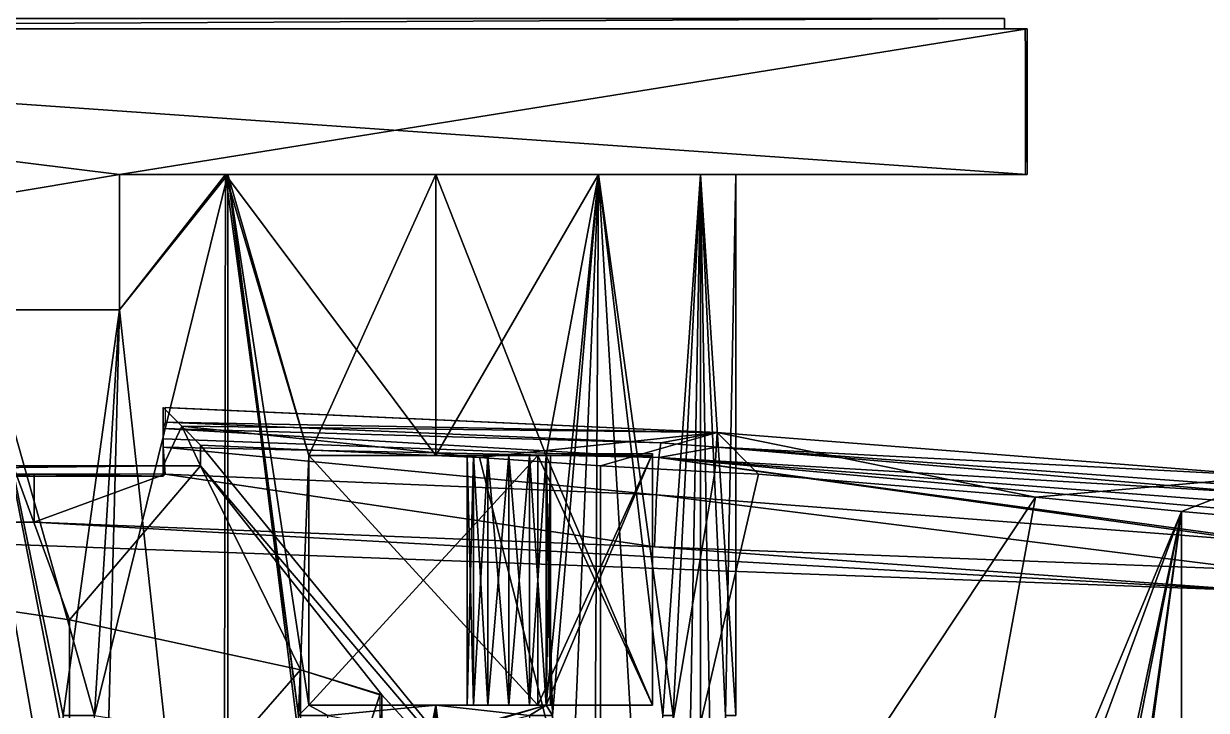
# Model space of a CAD drawing. Header units: metres. Extents: x -0.073 to 0.073, y -0.252 to 0.252.
# Drawn here: x -0.01325 to 0.02225, y 0.12891 to 0.14953 of the extents above; entities that cross this region are included whole.
import ezdxf

# ---------------------------------------------------------------- set-up
doc = ezdxf.new("R2010")
doc.units = ezdxf.units.M
for name, color, linetype in [('Object_0177', 9, 'CONTINUOUS'), ('Object_0180', 9, 'CONTINUOUS'), ('Object_0181', 9, 'CONTINUOUS'), ('Object_0186', 9, 'CONTINUOUS'), ('Object_0189', 9, 'CONTINUOUS'), ('Object_0196', 9, 'CONTINUOUS'), ('Object_0259', 9, 'CONTINUOUS'), ('Object_0261', 9, 'CONTINUOUS'), ('Object_0262', 9, 'CONTINUOUS'), ('Object_0263', 9, 'CONTINUOUS'), ('Object_0264', 9, 'CONTINUOUS'), ('Object_0302', 9, 'CONTINUOUS'), ('Object_0303', 9, 'CONTINUOUS'), ('Object_0396', 9, 'CONTINUOUS'), ('Object_0403', 9, 'CONTINUOUS'), ('Object_0405', 9, 'CONTINUOUS'), ('Object_0432', 9, 'CONTINUOUS'), ('Object_0439', 9, 'CONTINUOUS'), ('Object_0464', 9, 'CONTINUOUS'), ('Object_0513', 9, 'CONTINUOUS'), ('Object_0515', 9, 'CONTINUOUS'), ('Object_0516', 9, 'CONTINUOUS'), ('Object_0554', 9, 'CONTINUOUS'), ('Object_0571', 9, 'CONTINUOUS'), ('Object_0573', 9, 'CONTINUOUS'), ('Object_0575', 9, 'CONTINUOUS'), ('Object_0600', 9, 'CONTINUOUS'), ('Object_0685', 9, 'CONTINUOUS'), ('Object_0752', 9, 'CONTINUOUS'), ('Object_0753', 9, 'CONTINUOUS'), ('Object_0833', 9, 'CONTINUOUS'), ('Object_0834', 9, 'CONTINUOUS'), ('Object_0835', 9, 'CONTINUOUS'), ('Object_0836', 9, 'CONTINUOUS'), ('Object_0965', 9, 'CONTINUOUS'), ('Object_0980', 9, 'CONTINUOUS'), ('Object_1000', 9, 'CONTINUOUS'), ('Object_1002', 9, 'CONTINUOUS'), ('Object_1054', 9, 'CONTINUOUS')]:
    doc.layers.add(name, color=color, linetype=linetype)

msp = doc.modelspace()

# ---------------------------------------------------------------- linework, layer by layer
at = {"layer": 'Object_0177'}
for points in [[(-0.050375, 0.133875, 0.181312), (0.025312, 0.095563, 0.181312), (-0.031625, 0.134563, 0.181312)], [(0.023812, 0.1325, 0.181312), (-0.031625, 0.134563, 0.181312), (0.025312, 0.095563, 0.181312)], [(-0.031625, 0.134563, 0.181312), (0.023812, 0.1325, 0.181312), (-0.012938, 0.134563, 0.181312)], [(0.005687, 0.133813, 0.181312), (-0.012938, 0.134563, 0.181312), (0.023812, 0.1325, 0.181312)], [(-0.050375, 0.133875, 0.181312), (-0.067063, 0.105625, 0.181312), (0.025312, 0.095563, 0.181312)]]:
    msp.add_3dface(points, dxfattribs=at)
at = {"layer": 'Object_0180'}
for points in [[(-0.009063, 0.137563, 0.178313), (-0.009063, 0.138, 0.168125), (-0.009063, 0.13625, 0.168125)], [(-0.009063, 0.137375, 0.179375), (-0.009063, 0.137563, 0.178313), (-0.009063, 0.137063, 0.179812)], [(-0.009063, 0.13625, 0.168125), (-0.009063, 0.137063, 0.179812), (-0.009063, 0.137563, 0.178313)], [(-0.009063, 0.137063, 0.179812), (-0.009063, 0.13625, 0.168125), (-0.009063, 0.136813, 0.18025)], [(-0.009, 0.136, 0.180875), (-0.009063, 0.136813, 0.18025), (-0.009063, 0.13625, 0.168125)], [(-0.009063, 0.135938, 0.168125), (-0.009063, 0.135938, 0.180937), (-0.009063, 0.13625, 0.168125)], [(-0.009, 0.136, 0.180875), (-0.009063, 0.13625, 0.168125), (-0.009063, 0.135938, 0.180937)]]:
    msp.add_3dface(points, dxfattribs=at)
at = {"layer": 'Object_0181'}
for points in [[(0.007562, 0.13725, 0.168125), (-0.009, 0.138, 0.168125), (-0.009, 0.137563, 0.178313)], [(-0.009, 0.137563, 0.178313), (0.005875, 0.136938, 0.178313), (0.007562, 0.13725, 0.168125)], [(0.007562, 0.136813, 0.178313), (0.007562, 0.13725, 0.168125), (0.005875, 0.136938, 0.178313)], [(0.007562, 0.13725, 0.168125), (0.007562, 0.136813, 0.178313), (0.02425, 0.135938, 0.168125)], [(0.02375, 0.135625, 0.178313), (0.02425, 0.135938, 0.168125), (0.007562, 0.136813, 0.178313)]]:
    msp.add_3dface(points, dxfattribs=at)
at = {"layer": 'Object_0186'}
for points in [[(-0.035938, 0.135938, 0.168125), (-0.012938, 0.136, 0.180937), (-0.009063, 0.135938, 0.168125)], [(-0.012938, 0.136, 0.180937), (-0.035938, 0.135938, 0.168125), (-0.029688, 0.135938, 0.181)], [(-0.009063, 0.135938, 0.180937), (-0.009063, 0.135938, 0.168125), (-0.012938, 0.136, 0.180937)]]:
    msp.add_3dface(points, dxfattribs=at)
at = {"layer": 'Object_0189'}
for points in [[(-0.009, 0.137563, 0.178313), (-0.009063, 0.137375, 0.179375), (0.005875, 0.136938, 0.178313)], [(-0.009063, 0.137375, 0.179375), (-0.009063, 0.137063, 0.179812), (0.005812, 0.1365, 0.179812)], [(0.005812, 0.1365, 0.179812), (0.005875, 0.136938, 0.178313), (-0.009063, 0.137375, 0.179375)], [(-0.009063, 0.136813, 0.18025), (0.005812, 0.1365, 0.179812), (-0.009063, 0.137063, 0.179812)], [(0.005812, 0.1365, 0.179812), (-0.009063, 0.136813, 0.18025), (0.00575, 0.135375, 0.180875)], [(-0.009, 0.136, 0.180875), (0.00575, 0.135375, 0.180875), (-0.009063, 0.136813, 0.18025)], [(0.005875, 0.136938, 0.178313), (0.005812, 0.1365, 0.179812), (0.007562, 0.136813, 0.178313)], [(0.023687, 0.135438, 0.179312), (0.007562, 0.136813, 0.178313), (0.005812, 0.1365, 0.179812)], [(0.007562, 0.136813, 0.178313), (0.023687, 0.135438, 0.179312), (0.02375, 0.135625, 0.178313)], [(0.00575, 0.135375, 0.180875), (0.023687, 0.134, 0.180875), (0.005812, 0.1365, 0.179812)], [(0.023687, 0.134063, 0.180875), (0.023687, 0.134875, 0.180188), (0.005812, 0.1365, 0.179812)], [(0.023687, 0.135125, 0.179812), (0.005812, 0.1365, 0.179812), (0.023687, 0.134875, 0.180188)], [(0.005812, 0.1365, 0.179812), (0.023687, 0.135125, 0.179812), (0.023687, 0.135438, 0.179312)], [(0.023687, 0.134063, 0.180875), (0.005812, 0.1365, 0.179812), (0.023687, 0.134, 0.180875)], [(-0.012938, 0.134563, 0.181312), (-0.012938, 0.136, 0.180937), (-0.031625, 0.134563, 0.181312)], [(-0.029688, 0.136, 0.181), (-0.031625, 0.134563, 0.181312), (-0.012938, 0.136, 0.180937)], [(0.005687, 0.133813, 0.181312), (-0.009, 0.136, 0.180937), (-0.012938, 0.134563, 0.181312)], [(-0.012938, 0.136, 0.180937), (-0.012938, 0.134563, 0.181312), (-0.009, 0.136, 0.180937)], [(0.00575, 0.135375, 0.180875), (-0.009, 0.136, 0.180875), (0.005687, 0.133813, 0.181312)], [(-0.009, 0.136, 0.180937), (0.005687, 0.133813, 0.181312), (-0.009, 0.136, 0.180875)], [(0.005687, 0.133813, 0.181312), (0.02375, 0.133125, 0.18125), (0.00575, 0.135375, 0.180875)], [(0.023687, 0.134, 0.180875), (0.00575, 0.135375, 0.180875), (0.02375, 0.133125, 0.18125)], [(0.02375, 0.133125, 0.18125), (0.005687, 0.133813, 0.181312), (0.023812, 0.1325, 0.181312)]]:
    msp.add_3dface(points, dxfattribs=at)
at = {"layer": 'Object_0196'}
for points in [[(-0.010375, 0.140938, 0.115625), (-0.011125, 0.12875, 0.115937), (-0.007125, 0.145, 0.114)], [(-0.007125, 0.128125, 0.114), (-0.007125, 0.145, 0.114), (-0.011125, 0.12875, 0.115937)], [(-0.010375, 0.140938, 0.059375), (-0.010375, 0.145, 0.059375), (-0.007188, 0.145, 0.061)], [(-0.007188, 0.145, 0.061), (-0.00725, 0.112313, 0.061187), (-0.010375, 0.140938, 0.059375)], [(-0.007125, 0.145, 0.114), (-0.010375, 0.145, 0.115625), (-0.010375, 0.140938, 0.115625)], [(-0.00725, 0.112313, 0.061187), (-0.007188, 0.145, 0.061), (-0.005, 0.12875, 0.062375)], [(-0.004688, 0.136563, 0.062562), (-0.007188, 0.145, 0.061), (-0.000875, 0.136563, 0.065875)], [(-0.000875, 0.145, 0.065875), (-0.000875, 0.136563, 0.065875), (-0.007188, 0.145, 0.061)], [(-0.004688, 0.136563, 0.062562), (-0.005, 0.12875, 0.062375), (-0.007188, 0.145, 0.061)], [(-0.007125, 0.145, 0.114), (-0.004688, 0.136563, 0.112438), (-0.000875, 0.145, 0.109125)], [(-0.004688, 0.136563, 0.112438), (-0.007125, 0.145, 0.114), (-0.004688, 0.129063, 0.112438)], [(-0.007125, 0.145, 0.114), (-0.005, 0.12875, 0.112625), (-0.004688, 0.129063, 0.112438)], [(-0.005, 0.12875, 0.112625), (-0.007125, 0.145, 0.114), (-0.005, 0.128125, 0.112625)], [(-0.007125, 0.145, 0.114), (-0.007125, 0.128125, 0.114), (-0.005, 0.128125, 0.112625)], [(-0.000875, 0.136563, 0.109125), (-0.000875, 0.145, 0.109125), (-0.004688, 0.136563, 0.112438)], [(0.002437, 0.136563, 0.10525), (0.004, 0.145, 0.10275), (-0.000875, 0.136563, 0.109125)], [(-0.000875, 0.145, 0.109125), (-0.000875, 0.136563, 0.109125), (0.004, 0.145, 0.10275)], [(-0.000875, 0.136563, 0.065875), (-0.000875, 0.145, 0.065875), (0.002437, 0.136563, 0.06975)], [(0.004, 0.145, 0.072188), (0.002437, 0.136563, 0.06975), (-0.000875, 0.145, 0.065875)], [(0.004, 0.145, 0.10275), (0.002437, 0.136563, 0.10525), (0.002625, 0.12875, 0.104937)], [(0.002437, 0.136563, 0.06975), (0.004, 0.145, 0.072188), (0.002437, 0.129063, 0.06975)], [(0.002625, 0.12875, 0.070063), (0.002437, 0.129063, 0.06975), (0.004, 0.145, 0.072188)], [(0.004, 0.145, 0.10275), (0.002625, 0.12875, 0.104937), (0.003812, 0.112313, 0.102687)], [(0.003812, 0.112313, 0.072313), (0.002625, 0.112313, 0.070063), (0.004, 0.145, 0.072188)], [(0.002625, 0.12875, 0.070063), (0.004, 0.145, 0.072188), (0.002625, 0.112313, 0.070063)], [(0.003812, 0.112313, 0.102687), (0.005937, 0.112313, 0.098813), (0.004, 0.145, 0.10275)], [(0.004, 0.145, 0.072188), (0.005937, 0.12875, 0.076187), (0.003812, 0.112313, 0.072313)], [(0.004, 0.145, 0.10275), (0.005937, 0.12875, 0.098813), (0.007062, 0.145, 0.095375)], [(0.005937, 0.12875, 0.098813), (0.004, 0.145, 0.10275), (0.005937, 0.112313, 0.098813)], [(0.005937, 0.12875, 0.076187), (0.004, 0.145, 0.072188), (0.00625, 0.12875, 0.077125)], [(0.007062, 0.145, 0.079625), (0.00625, 0.12875, 0.077125), (0.004, 0.145, 0.072188)], [(0.00625, 0.12875, 0.097875), (0.007062, 0.145, 0.095375), (0.005937, 0.12875, 0.098813)], [(0.007062, 0.145, 0.095375), (0.00625, 0.12875, 0.097875), (0.007062, 0.100313, 0.095375)], [(0.00625, 0.12875, 0.077125), (0.007062, 0.145, 0.079625), (0.00625, 0.100313, 0.077125)], [(0.007062, 0.100313, 0.079625), (0.00625, 0.100313, 0.077125), (0.007062, 0.145, 0.079625)], [(0.007812, 0.12875, 0.091375), (0.007062, 0.145, 0.095375), (0.007812, 0.100313, 0.091375)], [(0.007062, 0.100313, 0.095375), (0.007812, 0.100313, 0.091375), (0.007062, 0.145, 0.095375)], [(0.007062, 0.145, 0.079625), (0.007812, 0.12875, 0.083562), (0.007062, 0.100313, 0.079625)], [(0.007812, 0.12875, 0.083562), (0.007062, 0.145, 0.079625), (0.008125, 0.12875, 0.0875)], [(0.008125, 0.145, 0.0875), (0.008125, 0.12875, 0.0875), (0.007062, 0.145, 0.079625)], [(0.007062, 0.145, 0.095375), (0.007812, 0.12875, 0.091375), (0.008125, 0.145, 0.0875)], [(0.008125, 0.12875, 0.0875), (0.008125, 0.145, 0.0875), (0.007812, 0.12875, 0.091375)], [(-0.014563, 0.140938, 0.057938), (-0.012063, 0.12875, 0.05875), (-0.014563, 0.100313, 0.057938)], [(-0.012063, 0.12875, 0.05875), (-0.014563, 0.140938, 0.057938), (-0.011125, 0.12875, 0.059063)], [(-0.010375, 0.140938, 0.059375), (-0.011125, 0.12875, 0.059063), (-0.014563, 0.140938, 0.057938)], [(-0.014563, 0.128125, 0.117062), (-0.012063, 0.128125, 0.11625), (-0.014563, 0.140938, 0.117062)], [(-0.012063, 0.12875, 0.11625), (-0.014563, 0.140938, 0.117062), (-0.012063, 0.128125, 0.11625)], [(-0.014563, 0.140938, 0.117062), (-0.012063, 0.12875, 0.11625), (-0.010375, 0.140938, 0.115625)], [(-0.011125, 0.12875, 0.115937), (-0.010375, 0.140938, 0.115625), (-0.012063, 0.12875, 0.11625)], [(-0.011125, 0.12875, 0.059063), (-0.010375, 0.140938, 0.059375), (-0.011125, 0.112313, 0.059063)], [(-0.011125, 0.112313, 0.059063), (-0.010375, 0.140938, 0.059375), (-0.00725, 0.112313, 0.061187)], [(-0.005, 0.12875, 0.062375), (-0.004688, 0.136563, 0.062562), (-0.004688, 0.129063, 0.062562)], [(0.002437, 0.129063, 0.10525), (0.002625, 0.12875, 0.104937), (0.002437, 0.136563, 0.10525)], [(-0.004125, 0.12875, 0.111937), (-0.004688, 0.129063, 0.112438), (-0.005, 0.12875, 0.112625)], [(-0.005, 0.12875, 0.062375), (-0.004688, 0.129063, 0.062562), (-0.004125, 0.12875, 0.063063)], [(-0.004688, 0.129063, 0.112438), (-0.004125, 0.12875, 0.111937), (-0.000875, 0.129063, 0.109125)], [(-0.000875, 0.129063, 0.065875), (-0.004125, 0.12875, 0.063063), (-0.004688, 0.129063, 0.062562)], [(-0.000875, 0.128125, 0.109125), (-0.000875, 0.129063, 0.109125), (-0.004125, 0.12875, 0.111937)], [(-0.00325, 0.112375, 0.06375), (-0.004125, 0.112375, 0.063063), (-0.000875, 0.129063, 0.065875)], [(-0.004125, 0.12875, 0.063063), (-0.000875, 0.129063, 0.065875), (-0.004125, 0.112375, 0.063063)], [(-0.00325, 0.103312, 0.06375), (-0.00325, 0.112375, 0.06375), (-0.000875, 0.129063, 0.065875)], [(-0.000875, 0.129063, 0.065875), (-0.000875, 0.100313, 0.065875), (-0.00325, 0.103312, 0.06375)], [(-0.000688, 0.128125, 0.108875), (0.002437, 0.129063, 0.10525), (-0.000875, 0.128125, 0.109125)], [(-0.000875, 0.129063, 0.109125), (-0.000875, 0.128125, 0.109125), (0.002437, 0.129063, 0.10525)], [(-0.000875, 0.129063, 0.065875), (0.002437, 0.129063, 0.06975), (0.001937, 0.12875, 0.069125)], [(-0.000875, 0.100313, 0.065875), (-0.000875, 0.129063, 0.065875), (0.00125, 0.112375, 0.06825)], [(0.001937, 0.12875, 0.069125), (0.00125, 0.112375, 0.06825), (-0.000875, 0.129063, 0.065875)], [(0.002437, 0.129063, 0.10525), (-0.000688, 0.128125, 0.108875), (0.001937, 0.12875, 0.105875)], [(0.002437, 0.129063, 0.10525), (0.001937, 0.12875, 0.105875), (0.002625, 0.12875, 0.104937)], [(0.002437, 0.129063, 0.06975), (0.002625, 0.12875, 0.070063), (0.001937, 0.12875, 0.069125)]]:
    msp.add_3dface(points, dxfattribs=at)
at = {"layer": 'Object_0259'}
for points in [[(0.002437, 0.129063, 0.06975), (0.005625, 0.129063, 0.062812), (0.002437, 0.136563, 0.06975)], [(0.005625, 0.136563, 0.062812), (0.002437, 0.136563, 0.06975), (0.005625, 0.129063, 0.062812)]]:
    msp.add_3dface(points, dxfattribs=at)
at = {"layer": 'Object_0261'}
for points in [[(-0.004688, 0.136563, 0.062562), (0.00025, 0.136563, 0.063063), (0.002187, 0.136563, 0.059375)], [(-0.000875, 0.136563, 0.065875), (0.00025, 0.136563, 0.064313), (-0.004688, 0.136563, 0.062562)], [(0.000062, 0.136563, 0.063687), (-0.004688, 0.136563, 0.062562), (0.00025, 0.136563, 0.064313)], [(-0.004688, 0.136563, 0.062562), (0.000062, 0.136563, 0.063687), (0.00025, 0.136563, 0.063063)], [(-0.000875, 0.136563, 0.065875), (0.002437, 0.136563, 0.06975), (0.001312, 0.136563, 0.064937)], [(0.001312, 0.136563, 0.064937), (0.000687, 0.136563, 0.06475), (-0.000875, 0.136563, 0.065875)], [(0.00025, 0.136563, 0.064313), (-0.000875, 0.136563, 0.065875), (0.000687, 0.136563, 0.06475)], [(0.000687, 0.136563, 0.062562), (0.002187, 0.136563, 0.059375), (0.00025, 0.136563, 0.063063)], [(0.000687, 0.136563, 0.062562), (0.001312, 0.136563, 0.062437), (0.002187, 0.136563, 0.059375)], [(0.001937, 0.136563, 0.062562), (0.002187, 0.136563, 0.059375), (0.001312, 0.136563, 0.062437)], [(0.002437, 0.136563, 0.06975), (0.001937, 0.136563, 0.06475), (0.001312, 0.136563, 0.064937)], [(0.002187, 0.136563, 0.059375), (0.001937, 0.136563, 0.062562), (0.005625, 0.136563, 0.062812)], [(0.002437, 0.136563, 0.063063), (0.005625, 0.136563, 0.062812), (0.001937, 0.136563, 0.062562)], [(0.001937, 0.136563, 0.06475), (0.002437, 0.136563, 0.06975), (0.002437, 0.136563, 0.064313)], [(0.002437, 0.136563, 0.063063), (0.002562, 0.136563, 0.063687), (0.005625, 0.136563, 0.062812)], [(0.002437, 0.136563, 0.064313), (0.005625, 0.136563, 0.062812), (0.002562, 0.136563, 0.063687)], [(0.005625, 0.136563, 0.062812), (0.002437, 0.136563, 0.064313), (0.002437, 0.136563, 0.06975)]]:
    msp.add_3dface(points, dxfattribs=at)
at = {"layer": 'Object_0262'}
for points in [[(-0.0085, 0.137438, 0.155625), (-0.009063, 0.13625, 0.168125), (-0.009063, 0.138, 0.168125)], [(-0.009063, 0.13625, 0.168125), (-0.0085, 0.137438, 0.155625), (-0.007938, 0.13625, 0.143125)], [(-0.007938, 0.136875, 0.143125), (-0.007938, 0.13625, 0.143125), (-0.0085, 0.137438, 0.155625)]]:
    msp.add_3dface(points, dxfattribs=at)
at = {"layer": 'Object_0263'}
for points in [[(-0.009063, 0.13625, 0.168125), (-0.013563, 0.13625, 0.1435), (-0.035938, 0.13625, 0.168125)], [(-0.009063, 0.13625, 0.168125), (-0.007938, 0.13625, 0.143125), (-0.013563, 0.13625, 0.1435)]]:
    msp.add_3dface(points, dxfattribs=at)
at = {"layer": 'Object_0264'}
for points in [[(-0.0085, 0.137438, 0.155625), (-0.009063, 0.138, 0.168125), (0.007562, 0.13725, 0.168125)], [(-0.007938, 0.136875, 0.143125), (-0.0085, 0.137438, 0.155625), (0.000437, 0.1365, 0.14225)], [(0.007562, 0.13725, 0.168125), (0.000437, 0.1365, 0.14225), (-0.0085, 0.137438, 0.155625)], [(0.000437, 0.1365, 0.14225), (0.007562, 0.13725, 0.168125), (0.004062, 0.13625, 0.141687)], [(0.0075, 0.136063, 0.141125), (0.004062, 0.13625, 0.141687), (0.007562, 0.13725, 0.168125)], [(0.007562, 0.13725, 0.168125), (0.008812, 0.136, 0.140938), (0.0075, 0.136063, 0.141125)], [(0.02425, 0.135938, 0.168125), (0.017125, 0.135313, 0.139187), (0.007562, 0.13725, 0.168125)], [(0.008812, 0.136, 0.140938), (0.007562, 0.13725, 0.168125), (0.017125, 0.135313, 0.139187)], [(0.017125, 0.135313, 0.139187), (0.02425, 0.135938, 0.168125), (0.0215, 0.134875, 0.138125)], [(0.023, 0.13475, 0.138125), (0.0215, 0.134875, 0.138125), (0.02425, 0.135938, 0.168125)]]:
    msp.add_3dface(points, dxfattribs=at)
at = {"layer": 'Object_0302'}
for points in [[(0.000062, 0.129063, 0.063687), (0.00025, 0.136563, 0.064313), (0.00025, 0.129063, 0.064313)], [(0.00025, 0.136563, 0.064313), (0.000062, 0.129063, 0.063687), (0.000062, 0.136563, 0.063687)], [(0.00025, 0.129063, 0.063063), (0.000062, 0.136563, 0.063687), (0.000062, 0.129063, 0.063687)], [(0.000062, 0.136563, 0.063687), (0.00025, 0.129063, 0.063063), (0.00025, 0.136563, 0.063063)], [(0.00025, 0.129063, 0.064313), (0.000687, 0.136563, 0.06475), (0.000687, 0.129063, 0.06475)], [(0.000687, 0.136563, 0.06475), (0.00025, 0.129063, 0.064313), (0.00025, 0.136563, 0.064313)], [(0.000687, 0.129063, 0.062562), (0.00025, 0.136563, 0.063063), (0.00025, 0.129063, 0.063063)], [(0.00025, 0.136563, 0.063063), (0.000687, 0.129063, 0.062562), (0.000687, 0.136563, 0.062562)], [(0.000687, 0.136563, 0.062562), (0.001312, 0.129063, 0.062437), (0.001312, 0.136563, 0.062437)], [(0.000687, 0.129063, 0.06475), (0.001312, 0.136563, 0.064937), (0.001312, 0.129063, 0.064937)], [(0.001312, 0.136563, 0.064937), (0.000687, 0.129063, 0.06475), (0.000687, 0.136563, 0.06475)], [(0.001312, 0.129063, 0.062437), (0.000687, 0.136563, 0.062562), (0.000687, 0.129063, 0.062562)], [(0.001937, 0.129063, 0.062562), (0.001312, 0.136563, 0.062437), (0.001312, 0.129063, 0.062437)], [(0.001312, 0.136563, 0.062437), (0.001937, 0.129063, 0.062562), (0.001937, 0.136563, 0.062562)], [(0.001312, 0.129063, 0.064937), (0.001937, 0.136563, 0.06475), (0.001937, 0.129063, 0.06475)], [(0.001937, 0.136563, 0.06475), (0.001312, 0.129063, 0.064937), (0.001312, 0.136563, 0.064937)], [(0.002437, 0.129063, 0.063063), (0.001937, 0.136563, 0.062562), (0.001937, 0.129063, 0.062562)], [(0.001937, 0.136563, 0.062562), (0.002437, 0.129063, 0.063063), (0.002437, 0.136563, 0.063063)], [(0.001937, 0.129063, 0.06475), (0.002437, 0.136563, 0.064313), (0.002437, 0.129063, 0.064313)], [(0.002437, 0.136563, 0.064313), (0.001937, 0.129063, 0.06475), (0.001937, 0.136563, 0.06475)], [(0.002562, 0.129063, 0.063687), (0.002437, 0.136563, 0.063063), (0.002437, 0.129063, 0.063063)], [(0.002437, 0.136563, 0.063063), (0.002562, 0.129063, 0.063687), (0.002562, 0.136563, 0.063687)], [(0.002437, 0.129063, 0.064313), (0.002562, 0.136563, 0.063687), (0.002562, 0.129063, 0.063687)], [(0.002562, 0.136563, 0.063687), (0.002437, 0.129063, 0.064313), (0.002437, 0.136563, 0.064313)]]:
    msp.add_3dface(points, dxfattribs=at)
at = {"layer": 'Object_0303'}
for points in [[(0.002187, 0.136563, 0.059375), (0.005625, 0.136625, 0.062812), (0.002187, 0.129063, 0.059375)], [(0.005625, 0.129063, 0.062812), (0.002187, 0.129063, 0.059375), (0.005625, 0.136625, 0.062812)]]:
    msp.add_3dface(points, dxfattribs=at)
at = {"layer": 'Object_0396'}
for points in [[(-0.045625, 0.149375, 0.059375), (-0.010375, 0.145, 0.059375), (-0.034563, 0.140938, 0.059375)], [(-0.010375, 0.145, 0.059375), (-0.045625, 0.149375, 0.059375), (0.016875, 0.145, 0.059437)], [(0.016875, 0.149375, 0.059437), (0.016875, 0.145, 0.059437), (-0.045625, 0.149375, 0.059375)], [(-0.010375, 0.140938, 0.059375), (-0.034563, 0.140938, 0.059375), (-0.010375, 0.145, 0.059375)]]:
    msp.add_3dface(points, dxfattribs=at)
at = {"layer": 'Object_0403'}
for points in [[(0.002437, 0.136625, 0.10525), (0.005625, 0.136625, 0.112188), (0.002437, 0.129063, 0.10525)], [(0.005625, 0.129063, 0.112188), (0.002437, 0.129063, 0.10525), (0.005625, 0.136625, 0.112188)]]:
    msp.add_3dface(points, dxfattribs=at)
at = {"layer": 'Object_0405'}
for points in [[(-0.000875, 0.129063, 0.109125), (0.00025, 0.129063, 0.110687), (-0.004688, 0.129063, 0.112438)], [(0.00025, 0.129063, 0.110687), (0.000062, 0.129063, 0.111313), (-0.004688, 0.129063, 0.112438)], [(0.00025, 0.129063, 0.111937), (-0.004688, 0.129063, 0.112438), (0.000062, 0.129063, 0.111313)], [(-0.004688, 0.129063, 0.112438), (0.00025, 0.129063, 0.111937), (0.002187, 0.129063, 0.115625)], [(0.002437, 0.129063, 0.10525), (0.001312, 0.129063, 0.110063), (-0.000875, 0.129063, 0.109125)], [(0.001312, 0.129063, 0.110063), (0.000687, 0.129063, 0.11025), (-0.000875, 0.129063, 0.109125)], [(0.00025, 0.129063, 0.110687), (-0.000875, 0.129063, 0.109125), (0.000687, 0.129063, 0.11025)], [(0.000687, 0.129063, 0.112438), (0.002187, 0.129063, 0.115625), (0.00025, 0.129063, 0.111937)], [(0.002187, 0.129063, 0.115625), (0.000687, 0.129063, 0.112438), (0.001312, 0.129063, 0.112563)], [(0.001312, 0.129063, 0.110063), (0.002437, 0.129063, 0.10525), (0.001937, 0.129063, 0.11025)], [(0.001937, 0.129063, 0.112438), (0.002187, 0.129063, 0.115625), (0.001312, 0.129063, 0.112563)], [(0.002437, 0.129063, 0.110687), (0.001937, 0.129063, 0.11025), (0.002437, 0.129063, 0.10525)], [(0.002437, 0.129063, 0.111937), (0.005625, 0.129063, 0.112188), (0.001937, 0.129063, 0.112438)], [(0.002187, 0.129063, 0.115625), (0.001937, 0.129063, 0.112438), (0.005625, 0.129063, 0.112188)], [(0.002437, 0.129063, 0.111937), (0.002562, 0.129063, 0.111313), (0.005625, 0.129063, 0.112188)], [(0.002437, 0.129063, 0.110687), (0.005625, 0.129063, 0.112188), (0.002562, 0.129063, 0.111313)], [(0.005625, 0.129063, 0.112188), (0.002437, 0.129063, 0.110687), (0.002437, 0.129063, 0.10525)]]:
    msp.add_3dface(points, dxfattribs=at)
at = {"layer": 'Object_0432'}
msp.add_3dface([(-0.0025, 0.122188, 0.142625), (-0.002563, 0.122188, 0.14), (-0.0025, 0.129375, 0.142625)], dxfattribs=at)
at = {"layer": 'Object_0439'}
msp.add_3dface([(-0.014563, 0.140938, 0.057938), (-0.034563, 0.140938, 0.059375), (-0.010375, 0.140938, 0.059375)], dxfattribs=at)
at = {"layer": 'Object_0464'}
for points in [[(0.016875, 0.149375, 0.059375), (0.016812, 0.149375, 0.115625), (0.016875, 0.145, 0.059375)], [(0.016812, 0.145, 0.115625), (0.016875, 0.145, 0.059375), (0.016812, 0.149375, 0.115625)]]:
    msp.add_3dface(points, dxfattribs=at)
at = {"layer": 'Object_0513'}
for points in [[(0.004062, 0.122188, 0.14175), (-0.007938, 0.13625, 0.143125), (-0.007938, 0.136875, 0.143125)], [(-0.007938, 0.136875, 0.143125), (0.000437, 0.1365, 0.14225), (0.004062, 0.122188, 0.14175)], [(0.004062, 0.13625, 0.141687), (0.004062, 0.122188, 0.14175), (0.000437, 0.1365, 0.14225)], [(-0.007938, 0.13625, 0.143125), (-0.011875, 0.131625, 0.143438), (-0.013563, 0.13625, 0.1435)], [(-0.013563, 0.131875, 0.1435), (-0.013563, 0.13625, 0.1435), (-0.011875, 0.131625, 0.143438)], [(-0.011875, 0.131625, 0.143438), (-0.007938, 0.13625, 0.143125), (-0.004938, 0.130125, 0.142875)], [(-0.007938, 0.13625, 0.143125), (0.004062, 0.122188, 0.14175), (-0.0025, 0.129375, 0.142625)], [(-0.0025, 0.129375, 0.142625), (-0.004938, 0.130125, 0.142875), (-0.007938, 0.13625, 0.143125)], [(0.004062, 0.122188, 0.14175), (0.004062, 0.13625, 0.141687), (0.004062, 0.115625, 0.141687)], [(0.0075, 0.136063, 0.141125), (0.004062, 0.115625, 0.141687), (0.004062, 0.13625, 0.141687)], [(0.0075, 0.136063, 0.141125), (0.008812, 0.136, 0.140938), (0.004062, 0.115625, 0.141687)], [(0.017125, 0.135313, 0.139187), (0.004062, 0.115625, 0.141687), (0.008812, 0.136, 0.140938)], [(0.004062, 0.115625, 0.141687), (0.017125, 0.135313, 0.139187), (0.0135, 0.115625, 0.14)], [(0.0215, 0.134875, 0.138125), (0.0135, 0.115625, 0.14), (0.017125, 0.135313, 0.139187)], [(0.0135, 0.078125, 0.14), (0.0215, 0.134875, 0.138125), (0.0135, 0.075625, 0.14)], [(0.0215, 0.015188, 0.138125), (0.0135, 0.075625, 0.14), (0.0215, 0.134875, 0.138125)], [(0.0135, 0.096875, 0.14), (0.0215, 0.134875, 0.138125), (0.0135, 0.094375, 0.14)], [(0.0135, 0.078125, 0.14), (0.0135, 0.094375, 0.14), (0.0215, 0.134875, 0.138125)], [(0.0135, 0.115625, 0.14), (0.0215, 0.134875, 0.138125), (0.0135, 0.113125, 0.14)], [(0.0135, 0.096875, 0.14), (0.0135, 0.113125, 0.14), (0.0215, 0.134875, 0.138125)], [(-0.011875, 0.131625, 0.143438), (-0.004938, 0.130125, 0.142875), (-0.011875, 0.122188, 0.143438)], [(-0.004938, 0.122188, 0.142875), (-0.011875, 0.122188, 0.143438), (-0.004938, 0.130125, 0.142875)], [(-0.0025, 0.122188, 0.142625), (-0.0025, 0.129375, 0.142625), (0.004062, 0.122188, 0.14175)]]:
    msp.add_3dface(points, dxfattribs=at)
at = {"layer": 'Object_0515'}
for points in [[(-0.004688, 0.129063, 0.112438), (0.002187, 0.129063, 0.115625), (-0.004688, 0.136563, 0.112438)], [(0.002187, 0.136563, 0.115625), (-0.004688, 0.136563, 0.112438), (0.002187, 0.129063, 0.115625)]]:
    msp.add_3dface(points, dxfattribs=at)
at = {"layer": 'Object_0516'}
for points in [[(-0.000875, 0.136563, 0.109125), (-0.004688, 0.136563, 0.112438), (0.000062, 0.136563, 0.111313)], [(0.002187, 0.136563, 0.115625), (0.000687, 0.136563, 0.112438), (-0.004688, 0.136563, 0.112438)], [(0.00025, 0.136563, 0.111937), (-0.004688, 0.136563, 0.112438), (0.000687, 0.136563, 0.112438)], [(-0.004688, 0.136563, 0.112438), (0.00025, 0.136563, 0.111937), (0.000062, 0.136563, 0.111313)], [(0.000062, 0.136563, 0.111313), (0.00025, 0.136563, 0.110687), (-0.000875, 0.136563, 0.109125)], [(0.000687, 0.136563, 0.11025), (-0.000875, 0.136563, 0.109125), (0.00025, 0.136563, 0.110687)], [(-0.000875, 0.136563, 0.109125), (0.000687, 0.136563, 0.11025), (0.002437, 0.136563, 0.10525)], [(0.000687, 0.136563, 0.112438), (0.002187, 0.136563, 0.115625), (0.001312, 0.136563, 0.112563)], [(0.000687, 0.136563, 0.11025), (0.001312, 0.136563, 0.110063), (0.002437, 0.136563, 0.10525)], [(0.001937, 0.136563, 0.112438), (0.001312, 0.136563, 0.112563), (0.002187, 0.136563, 0.115625)], [(0.001937, 0.136563, 0.11025), (0.002437, 0.136563, 0.10525), (0.001312, 0.136563, 0.110063)], [(0.001937, 0.136563, 0.112438), (0.002187, 0.136563, 0.115625), (0.002437, 0.136563, 0.111937)], [(0.002437, 0.136563, 0.10525), (0.001937, 0.136563, 0.11025), (0.005625, 0.136563, 0.112188)], [(0.002437, 0.136563, 0.110687), (0.005625, 0.136563, 0.112188), (0.001937, 0.136563, 0.11025)], [(0.005625, 0.136563, 0.112188), (0.002437, 0.136563, 0.111937), (0.002187, 0.136563, 0.115625)], [(0.002437, 0.136563, 0.111937), (0.005625, 0.136563, 0.112188), (0.002562, 0.136563, 0.111313)], [(0.005625, 0.136563, 0.112188), (0.002437, 0.136563, 0.110687), (0.002562, 0.136563, 0.111313)]]:
    msp.add_3dface(points, dxfattribs=at)
at = {"layer": 'Object_0554'}
for points in [[(0.002187, 0.129063, 0.059375), (0.000687, 0.129063, 0.062562), (-0.004688, 0.129063, 0.062562)], [(0.000687, 0.129063, 0.062562), (0.00025, 0.129063, 0.063063), (-0.004688, 0.129063, 0.062562)], [(0.000062, 0.129063, 0.063687), (-0.004688, 0.129063, 0.062562), (0.00025, 0.129063, 0.063063)], [(-0.004688, 0.129063, 0.062562), (0.000062, 0.129063, 0.063687), (-0.000875, 0.129063, 0.065875)], [(0.002437, 0.129063, 0.06975), (-0.000875, 0.129063, 0.065875), (0.000687, 0.129063, 0.06475)], [(0.00025, 0.129063, 0.064313), (-0.000875, 0.129063, 0.065875), (0.000062, 0.129063, 0.063687)], [(-0.000875, 0.129063, 0.065875), (0.00025, 0.129063, 0.064313), (0.000687, 0.129063, 0.06475)], [(0.000687, 0.129063, 0.062562), (0.002187, 0.129063, 0.059375), (0.001312, 0.129063, 0.062437)], [(0.000687, 0.129063, 0.06475), (0.001312, 0.129063, 0.064937), (0.002437, 0.129063, 0.06975)], [(0.001937, 0.129063, 0.062562), (0.001312, 0.129063, 0.062437), (0.002187, 0.129063, 0.059375)], [(0.001937, 0.129063, 0.06475), (0.002437, 0.129063, 0.06975), (0.001312, 0.129063, 0.064937)], [(0.001937, 0.129063, 0.062562), (0.002187, 0.129063, 0.059375), (0.002437, 0.129063, 0.063063)], [(0.002437, 0.129063, 0.06975), (0.001937, 0.129063, 0.06475), (0.005625, 0.129063, 0.062812)], [(0.002437, 0.129063, 0.064313), (0.005625, 0.129063, 0.062812), (0.001937, 0.129063, 0.06475)], [(0.005625, 0.129063, 0.062812), (0.002437, 0.129063, 0.063063), (0.002187, 0.129063, 0.059375)], [(0.002437, 0.129063, 0.063063), (0.005625, 0.129063, 0.062812), (0.002562, 0.129063, 0.063687)], [(0.005625, 0.129063, 0.062812), (0.002437, 0.129063, 0.064313), (0.002562, 0.129063, 0.063687)]]:
    msp.add_3dface(points, dxfattribs=at)
at = {"layer": 'Object_0571'}
for points in [[(-0.014375, 0.12225, 0.14), (-0.013563, 0.131875, 0.1435), (-0.011875, 0.12225, 0.14)], [(-0.011875, 0.131625, 0.143438), (-0.011875, 0.12225, 0.14), (-0.013563, 0.131875, 0.1435)]]:
    msp.add_3dface(points, dxfattribs=at)
at = {"layer": 'Object_0573'}
msp.add_3dface([(-0.011875, 0.122188, 0.143438), (-0.011875, 0.122188, 0.14), (-0.011875, 0.131625, 0.143438)], dxfattribs=at)
at = {"layer": 'Object_0575'}
for points in [[(-0.045625, 0.149375, 0.115563), (-0.045625, 0.149375, 0.115625), (0.016187, 0.149375, 0.115563)], [(0.016875, 0.149375, 0.115625), (0.016187, 0.149375, 0.115563), (-0.045625, 0.149375, 0.115625)], [(0.016187, 0.149375, 0.059437), (0.016875, 0.149375, 0.059375), (-0.045625, 0.149375, 0.059437)], [(-0.045625, 0.149375, 0.059375), (-0.045625, 0.149375, 0.059437), (0.016875, 0.149375, 0.059375)], [(0.016187, 0.149375, 0.115563), (0.016875, 0.149375, 0.115625), (0.016187, 0.149375, 0.059437)], [(0.016875, 0.149375, 0.059375), (0.016187, 0.149375, 0.059437), (0.016875, 0.149375, 0.115625)]]:
    msp.add_3dface(points, dxfattribs=at)
at = {"layer": 'Object_0600'}
for points in [[(-0.004688, 0.136563, 0.062562), (0.002187, 0.136563, 0.059375), (-0.004688, 0.129063, 0.062562)], [(0.002187, 0.129063, 0.059375), (-0.004688, 0.129063, 0.062562), (0.002187, 0.136563, 0.059375)]]:
    msp.add_3dface(points, dxfattribs=at)
at = {"layer": 'Object_0685'}
for points in [[(0.0215, 0.134875, 0.138125), (0.023, 0.13475, 0.138125), (0.0215, 0.015188, 0.138125)], [(0.024687, 0.095563, 0.138125), (0.0215, 0.015188, 0.138125), (0.023, 0.13475, 0.138125)]]:
    msp.add_3dface(points, dxfattribs=at)
at = {"layer": 'Object_0752'}
for points in [[(0.000062, 0.129063, 0.111313), (0.00025, 0.136563, 0.111937), (0.00025, 0.129063, 0.111937)], [(0.00025, 0.136563, 0.111937), (0.000062, 0.129063, 0.111313), (0.000062, 0.136563, 0.111313)], [(0.00025, 0.129063, 0.110687), (0.000062, 0.136563, 0.111313), (0.000062, 0.129063, 0.111313)], [(0.000062, 0.136563, 0.111313), (0.00025, 0.129063, 0.110687), (0.00025, 0.136563, 0.110687)], [(0.00025, 0.129063, 0.111937), (0.000687, 0.136563, 0.112438), (0.000687, 0.129063, 0.112438)], [(0.000687, 0.136563, 0.112438), (0.00025, 0.129063, 0.111937), (0.00025, 0.136563, 0.111937)], [(0.000687, 0.129063, 0.11025), (0.00025, 0.136563, 0.110687), (0.00025, 0.129063, 0.110687)], [(0.00025, 0.136563, 0.110687), (0.000687, 0.129063, 0.11025), (0.000687, 0.136563, 0.11025)], [(0.000687, 0.129063, 0.112438), (0.001312, 0.136563, 0.112563), (0.001312, 0.129063, 0.112563)], [(0.001312, 0.136563, 0.112563), (0.000687, 0.129063, 0.112438), (0.000687, 0.136563, 0.112438)], [(0.001312, 0.129063, 0.110063), (0.000687, 0.136563, 0.11025), (0.000687, 0.129063, 0.11025)], [(0.000687, 0.136563, 0.11025), (0.001312, 0.129063, 0.110063), (0.001312, 0.136563, 0.110063)], [(0.001312, 0.129063, 0.112563), (0.001937, 0.136563, 0.112438), (0.001937, 0.129063, 0.112438)], [(0.001937, 0.136563, 0.112438), (0.001312, 0.129063, 0.112563), (0.001312, 0.136563, 0.112563)], [(0.001937, 0.129063, 0.11025), (0.001312, 0.136563, 0.110063), (0.001312, 0.129063, 0.110063)], [(0.001312, 0.136563, 0.110063), (0.001937, 0.129063, 0.11025), (0.001937, 0.136563, 0.11025)], [(0.001937, 0.129063, 0.112438), (0.002437, 0.136563, 0.111937), (0.002437, 0.129063, 0.111937)], [(0.002437, 0.136563, 0.111937), (0.001937, 0.129063, 0.112438), (0.001937, 0.136563, 0.112438)], [(0.002437, 0.129063, 0.110687), (0.001937, 0.136563, 0.11025), (0.001937, 0.129063, 0.11025)], [(0.001937, 0.136563, 0.11025), (0.002437, 0.129063, 0.110687), (0.002437, 0.136563, 0.110687)], [(0.002437, 0.136563, 0.110687), (0.002562, 0.129063, 0.111313), (0.002562, 0.136563, 0.111313)], [(0.002437, 0.129063, 0.111937), (0.002562, 0.136563, 0.111313), (0.002562, 0.129063, 0.111313)], [(0.002562, 0.136563, 0.111313), (0.002437, 0.129063, 0.111937), (0.002437, 0.136563, 0.111937)], [(0.002562, 0.129063, 0.111313), (0.002437, 0.136563, 0.110687), (0.002437, 0.129063, 0.110687)]]:
    msp.add_3dface(points, dxfattribs=at)
at = {"layer": 'Object_0753'}
for points in [[(0.005625, 0.136563, 0.112188), (0.002187, 0.136563, 0.115625), (0.005625, 0.129063, 0.112188)], [(0.002187, 0.129063, 0.115625), (0.005625, 0.129063, 0.112188), (0.002187, 0.136563, 0.115625)]]:
    msp.add_3dface(points, dxfattribs=at)
at = {"layer": 'Object_0833'}
for points in [[(0.016187, 0.149688, 0.059437), (-0.045625, 0.149375, 0.059437), (-0.046188, 0.149688, 0.059437)], [(-0.045625, 0.149375, 0.059437), (0.016187, 0.149688, 0.059437), (0.016187, 0.149375, 0.059437)]]:
    msp.add_3dface(points, dxfattribs=at)
at = {"layer": 'Object_0834'}
for points in [[(-0.046188, 0.149688, 0.115563), (-0.045625, 0.149375, 0.115563), (0.016187, 0.149688, 0.115563)], [(0.016187, 0.149375, 0.115563), (0.016187, 0.149688, 0.115563), (-0.045625, 0.149375, 0.115563)]]:
    msp.add_3dface(points, dxfattribs=at)
at = {"layer": 'Object_0835'}
for points in [[(0.016187, 0.149688, 0.115563), (0.016187, 0.149375, 0.115563), (0.016187, 0.149688, 0.059437)], [(0.016187, 0.149375, 0.059437), (0.016187, 0.149688, 0.059437), (0.016187, 0.149375, 0.115563)]]:
    msp.add_3dface(points, dxfattribs=at)
at = {"layer": 'Object_0836'}
msp.add_3dface([(-0.004938, 0.130125, 0.142875), (-0.004938, 0.122188, 0.14), (-0.004938, 0.122188, 0.142875)], dxfattribs=at)
at = {"layer": 'Object_0965'}
for points in [[(-0.004938, 0.130125, 0.142875), (-0.002563, 0.129375, 0.142625), (-0.004938, 0.12225, 0.14)], [(-0.002563, 0.12225, 0.14), (-0.004938, 0.12225, 0.14), (-0.002563, 0.129375, 0.142625)]]:
    msp.add_3dface(points, dxfattribs=at)
at = {"layer": 'Object_0980'}
for points in [[(-0.009063, 0.135938, 0.168125), (-0.009063, 0.13625, 0.168125), (-0.035938, 0.135938, 0.168125)], [(-0.035938, 0.13625, 0.168125), (-0.035938, 0.135938, 0.168125), (-0.009063, 0.13625, 0.168125)]]:
    msp.add_3dface(points, dxfattribs=at)
at = {"layer": 'Object_1000'}
for points in [[(0.016875, 0.145, 0.059375), (-0.007188, 0.145, 0.061), (-0.010375, 0.145, 0.059375)], [(-0.010375, 0.145, 0.115625), (-0.007125, 0.145, 0.114), (0.016875, 0.145, 0.115625)], [(-0.007188, 0.145, 0.061), (0.016875, 0.145, 0.059375), (-0.000875, 0.145, 0.065875)], [(-0.000875, 0.145, 0.109125), (0.016875, 0.145, 0.115625), (-0.007125, 0.145, 0.114)], [(0.004, 0.145, 0.072188), (-0.000875, 0.145, 0.065875), (0.016875, 0.145, 0.059375)], [(-0.000875, 0.145, 0.109125), (0.004, 0.145, 0.10275), (0.016875, 0.145, 0.115625)], [(0.016875, 0.145, 0.059375), (0.007062, 0.145, 0.079625), (0.004, 0.145, 0.072188)], [(0.007062, 0.145, 0.095375), (0.016875, 0.145, 0.115625), (0.004, 0.145, 0.10275)], [(0.016875, 0.145, 0.115625), (0.007062, 0.145, 0.095375), (0.016875, 0.145, 0.059375)], [(0.008125, 0.145, 0.0875), (0.016875, 0.145, 0.059375), (0.007062, 0.145, 0.095375)], [(0.016875, 0.145, 0.059375), (0.008125, 0.145, 0.0875), (0.007062, 0.145, 0.079625)]]:
    msp.add_3dface(points, dxfattribs=at)
at = {"layer": 'Object_1002'}
for points in [[(-0.010375, 0.145, 0.115625), (-0.045625, 0.149375, 0.115563), (-0.034563, 0.140938, 0.115563)], [(-0.045625, 0.149375, 0.115563), (-0.010375, 0.145, 0.115625), (0.016875, 0.149375, 0.115625)], [(0.016875, 0.145, 0.115625), (0.016875, 0.149375, 0.115625), (-0.010375, 0.145, 0.115625)], [(-0.034563, 0.140938, 0.115563), (-0.010375, 0.140938, 0.115625), (-0.010375, 0.145, 0.115625)]]:
    msp.add_3dface(points, dxfattribs=at)
at = {"layer": 'Object_1054'}
for points in [[(-0.030375, 0.140938, 0.117062), (-0.010375, 0.140938, 0.115625), (-0.034563, 0.140938, 0.115625)], [(-0.010375, 0.140938, 0.115625), (-0.030375, 0.140938, 0.117062), (-0.014563, 0.140938, 0.117062)]]:
    msp.add_3dface(points, dxfattribs=at)

doc.saveas('drawing.dxf')
